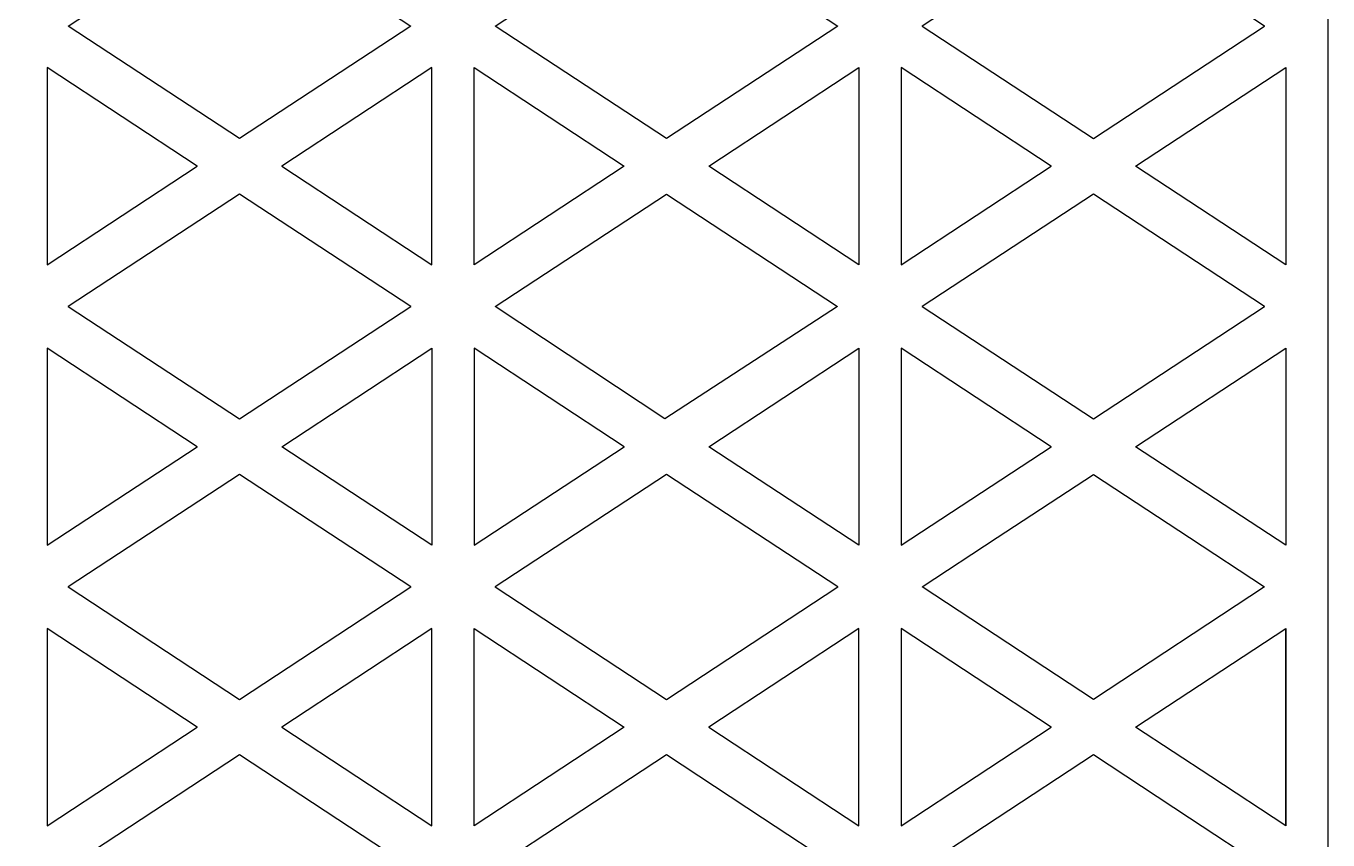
# Model space of a CAD drawing. Header units: centimetres. Extents: x -127 to 127, y -127 to 127.
# Drawn here: x -90 to -34.5, y -34.7 to 0 of the extents above; entities that cross this region are included whole.
import ezdxf

# ---------------------------------------------------------------- set-up
doc = ezdxf.new("R2010")
doc.units = ezdxf.units.CM
doc.header["$MEASUREMENT"] = 0
doc.layers.add('layer 1', color=7, linetype='Continuous')

msp = doc.modelspace()

# ---------------------------------------------------------------- linework, layer by layer
at = {"layer": 'layer 1', "color": 114}
for points, knots in [([(-53.56525, -120.75781), (-53.56525, -120.75781), (-49.46533, -123.45153), (-49.46533, -123.45153), (-49.46533, -123.45153), (-49.46533, -123.45153), (-44.46525, -126.73654), (-44.46525, -126.73654), (-44.46525, -126.73654), (-44.46525, -126.73654), (-39.46517, -123.45153), (-39.46517, -123.45153), (-39.46517, -123.45153), (-39.46517, -123.45153), (-34.46525, -120.16652), (-34.46525, -120.16652), (-34.46525, -120.16652), (-34.46525, -120.16652), (-34.46525, -113.59651), (-34.46525, -113.59651), (-34.46525, -113.59651), (-34.46525, -113.59651), (-34.46525, -107.02649), (-34.46525, -107.02649), (-34.46525, -107.02649), (-34.46525, -107.02649), (-34.46525, 120.16648), (-34.46525, 120.16648), (-34.46525, 120.16648), (-34.46525, 120.16648), (-44.46525, 126.7365), (-44.46525, 126.7365), (-44.46525, 126.7365), (-44.46525, 126.7365), (-49.46533, 123.45149), (-49.46533, 123.45149), (-49.46533, 123.45149), (-49.46533, 123.45149), (-53.56523, 120.75779), (-53.56523, 120.75779), (-53.56523, 120.75779), (-53.56523, 120.75779), (-62.66525, 126.73651), (-62.66525, 126.73651), (-62.66525, 126.73651), (-62.66525, 126.73651), (-71.76524, 120.7578), (-71.76524, 120.7578), (-71.76524, 120.7578), (-71.76524, 120.7578), (-80.86525, 126.73652), (-80.86525, 126.73652), (-80.86525, 126.73652), (-80.86525, 126.73652), (-89.96525, 120.75781), (-89.96525, 120.75781), (-89.96525, 120.75781), (-89.96525, 120.75781), (-99.06525, 126.73653), (-99.06525, 126.73653), (-99.06525, 126.73653), (-99.06525, 126.73653), (-108.16524, 120.75782), (-108.16524, 120.75782), (-108.16524, 120.75782), (-108.16524, 120.75782), (-117.26525, 126.73654), (-117.26525, 126.73654), (-117.26525, 126.73654), (-117.26525, 126.73654), (-127.26525, 120.16652), (-127.26525, 120.16652), (-127.26525, 120.16652), (-127.26525, 120.16652), (-127.26525, -120.16648), (-127.26525, -120.16648), (-127.26525, -120.16648), (-127.26525, -120.16648), (-117.26525, -126.7365), (-117.26525, -126.7365), (-117.26525, -126.7365), (-117.26525, -126.7365), (-108.16524, -120.75779), (-108.16524, -120.75779), (-108.16524, -120.75779), (-108.16524, -120.75779), (-99.06525, -126.73651), (-99.06525, -126.73651), (-99.06525, -126.73651), (-99.06525, -126.73651), (-89.96524, -120.7578), (-89.96524, -120.7578), (-89.96524, -120.7578), (-89.96524, -120.7578), (-80.86525, -126.73652), (-80.86525, -126.73652), (-80.86525, -126.73652), (-80.86525, -126.73652), (-71.76524, -120.75781), (-71.76524, -120.75781), (-71.76524, -120.75781), (-71.76524, -120.75781), (-67.66533, -123.45152), (-67.66533, -123.45152), (-67.66533, -123.45152), (-67.66533, -123.45152), (-62.66525, -126.73653), (-62.66525, -126.73653), (-62.66525, -126.73653), (-62.66525, -126.73653), (-57.66517, -123.45152), (-57.66517, -123.45152), (-57.66517, -123.45152), (-57.66517, -123.45152), (-53.56527, -120.75783), (-53.56527, -120.75783), (-53.56527, -120.75783), (-53.56527, -120.75783), (-53.56525, -120.75781), (-53.56525, -120.75781)], [0, 0, 0, 0, 0.03225806, 0.03225806, 0.03225806, 0.03225806, 0.06451613, 0.06451613, 0.06451613, 0.06451613, 0.09677419, 0.09677419, 0.09677419, 0.09677419, 0.12903226, 0.12903226, 0.12903226, 0.12903226, 0.16129032, 0.16129032, 0.16129032, 0.16129032, 0.19354839, 0.19354839, 0.19354839, 0.19354839, 0.22580645, 0.22580645, 0.22580645, 0.22580645, 0.25806452, 0.25806452, 0.25806452, 0.25806452, 0.29032258, 0.29032258, 0.29032258, 0.29032258, 0.32258065, 0.32258065, 0.32258065, 0.32258065, 0.35483871, 0.35483871, 0.35483871, 0.35483871, 0.38709677, 0.38709677, 0.38709677, 0.38709677, 0.41935484, 0.41935484, 0.41935484, 0.41935484, 0.4516129, 0.4516129, 0.4516129, 0.4516129, 0.48387097, 0.48387097, 0.48387097, 0.48387097, 0.51612903, 0.51612903, 0.51612903, 0.51612903, 0.5483871, 0.5483871, 0.5483871, 0.5483871, 0.58064516, 0.58064516, 0.58064516, 0.58064516, 0.61290323, 0.61290323, 0.61290323, 0.61290323, 0.64516129, 0.64516129, 0.64516129, 0.64516129, 0.67741935, 0.67741935, 0.67741935, 0.67741935, 0.70967742, 0.70967742, 0.70967742, 0.70967742, 0.74193548, 0.74193548, 0.74193548, 0.74193548, 0.77419355, 0.77419355, 0.77419355, 0.77419355, 0.80645161, 0.80645161, 0.80645161, 0.80645161, 0.83870968, 0.83870968, 0.83870968, 0.83870968, 0.87096774, 0.87096774, 0.87096774, 0.87096774, 0.90322581, 0.90322581, 0.90322581, 0.90322581, 0.93548387, 0.93548387, 0.93548387, 0.93548387, 1, 1, 1, 1]), ([(-88.16663, 0.00001), (-88.16663, 0.00001), (-80.86525, -4.79701), (-80.86525, -4.79701), (-80.86525, -4.79701), (-80.86525, -4.79701), (-73.56386, 0.00001), (-73.56386, 0.00001), (-73.56386, 0.00001), (-73.56386, 0.00001), (-80.86525, 4.79701), (-80.86525, 4.79701), (-80.86525, 4.79701), (-80.86525, 4.79701), (-88.16663, 0.00001), (-88.16663, 0.00001)], [0, 0, 0, 0, 0.2, 0.2, 0.2, 0.2, 0.4, 0.4, 0.4, 0.4, 0.6, 0.6, 0.6, 0.6, 1, 1, 1, 1]), ([(-69.96663, 0), (-69.96663, 0), (-62.66525, -4.79702), (-62.66525, -4.79702), (-62.66525, -4.79702), (-62.66525, -4.79702), (-55.36386, 0.00001), (-55.36386, 0.00001), (-55.36386, 0.00001), (-55.36386, 0.00001), (-62.66525, 4.797), (-62.66525, 4.797), (-62.66525, 4.797), (-62.66525, 4.797), (-69.96663, 0), (-69.96663, 0)], [0, 0, 0, 0, 0.2, 0.2, 0.2, 0.2, 0.4, 0.4, 0.4, 0.4, 0.6, 0.6, 0.6, 0.6, 1, 1, 1, 1]), ([(-51.76664, -0.00002), (-51.76664, -0.00002), (-44.46525, 4.79699), (-44.46525, 4.79699), (-44.46525, 4.79699), (-44.46525, 4.79699), (-37.16386, -0.00001), (-37.16386, -0.00001), (-37.16386, -0.00001), (-37.16386, -0.00001), (-44.46525, -4.79703), (-44.46525, -4.79703), (-44.46525, -4.79703), (-44.46525, -4.79703), (-51.76664, -0.00002), (-51.76664, -0.00002)], [0, 0, 0, 0, 0.2, 0.2, 0.2, 0.2, 0.4, 0.4, 0.4, 0.4, 0.6, 0.6, 0.6, 0.6, 1, 1, 1, 1]), ([(-89.06525, -1.77481), (-89.06525, -1.77481), (-82.66528, -5.97961), (-82.66528, -5.97961), (-82.66528, -5.97961), (-82.66528, -5.97961), (-89.06525, -10.18441), (-89.06525, -10.18441), (-89.06525, -10.18441), (-89.06525, -10.18441), (-89.06525, -1.77481), (-89.06525, -1.77481)], [0, 0, 0, 0, 0.25, 0.25, 0.25, 0.25, 0.5, 0.5, 0.5, 0.5, 1, 1, 1, 1]), ([(-79.06523, -5.97961), (-79.06523, -5.97961), (-72.66525, -1.77483), (-72.66525, -1.77483), (-72.66525, -1.77483), (-72.66525, -1.77483), (-72.66524, -10.1844), (-72.66524, -10.1844), (-72.66524, -10.1844), (-72.66524, -10.1844), (-79.06523, -5.97961), (-79.06523, -5.97961)], [0, 0, 0, 0, 0.25, 0.25, 0.25, 0.25, 0.5, 0.5, 0.5, 0.5, 1, 1, 1, 1]), ([(-70.86525, -1.77483), (-70.86525, -1.77483), (-70.86525, -10.18441), (-70.86525, -10.18441), (-70.86525, -10.18441), (-70.86525, -10.18441), (-64.46528, -5.97962), (-64.46528, -5.97962), (-64.46528, -5.97962), (-64.46528, -5.97962), (-70.86525, -1.77483), (-70.86525, -1.77483)], [0, 0, 0, 0, 0.25, 0.25, 0.25, 0.25, 0.5, 0.5, 0.5, 0.5, 1, 1, 1, 1]), ([(-54.46525, -10.18441), (-54.46525, -10.18441), (-54.46525, -1.77483), (-54.46525, -1.77483), (-54.46525, -1.77483), (-54.46525, -1.77483), (-60.86522, -5.97961), (-60.86522, -5.97961), (-60.86522, -5.97961), (-60.86522, -5.97961), (-54.46525, -10.18441), (-54.46525, -10.18441)], [0, 0, 0, 0, 0.25, 0.25, 0.25, 0.25, 0.5, 0.5, 0.5, 0.5, 1, 1, 1, 1]), ([(-52.66525, -10.18443), (-52.66525, -10.18443), (-52.66525, -1.77485), (-52.66525, -1.77485), (-52.66525, -1.77485), (-52.66525, -1.77485), (-46.26528, -5.97963), (-46.26528, -5.97963), (-46.26528, -5.97963), (-46.26528, -5.97963), (-52.66525, -10.18443), (-52.66525, -10.18443)], [0, 0, 0, 0, 0.25, 0.25, 0.25, 0.25, 0.5, 0.5, 0.5, 0.5, 1, 1, 1, 1]), ([(-42.66521, -5.97963), (-42.66521, -5.97963), (-36.26524, -10.18442), (-36.26524, -10.18442), (-36.26524, -10.18442), (-36.26524, -10.18442), (-36.26525, -1.77484), (-36.26525, -1.77484), (-36.26525, -1.77484), (-36.26525, -1.77484), (-42.66521, -5.97963), (-42.66521, -5.97963)], [0, 0, 0, 0, 0.25, 0.25, 0.25, 0.25, 0.5, 0.5, 0.5, 0.5, 1, 1, 1, 1]), ([(-88.1639, -11.95742), (-88.1639, -11.95742), (-80.86525, -7.16222), (-80.86525, -7.16222), (-80.86525, -7.16222), (-80.86525, -7.16222), (-73.56661, -11.95743), (-73.56661, -11.95743), (-73.56661, -11.95743), (-73.56661, -11.95743), (-80.86525, -16.75264), (-80.86525, -16.75264), (-80.86525, -16.75264), (-80.86525, -16.75264), (-88.1639, -11.95742), (-88.1639, -11.95742)], [0, 0, 0, 0, 0.2, 0.2, 0.2, 0.2, 0.4, 0.4, 0.4, 0.4, 0.6, 0.6, 0.6, 0.6, 1, 1, 1, 1]), ([(-55.36661, -11.95744), (-55.36661, -11.95744), (-62.66525, -7.16223), (-62.66525, -7.16223), (-62.66525, -7.16223), (-62.66525, -7.16223), (-69.96389, -11.95743), (-69.96389, -11.95743), (-69.96389, -11.95743), (-69.96389, -11.95743), (-62.72733, -16.7429), (-62.72733, -16.7429), (-62.72733, -16.7429), (-62.72733, -16.7429), (-55.36661, -11.95744), (-55.36661, -11.95744)], [0, 0, 0, 0, 0.2, 0.2, 0.2, 0.2, 0.4, 0.4, 0.4, 0.4, 0.6, 0.6, 0.6, 0.6, 1, 1, 1, 1]), ([(-37.1666, -11.95744), (-37.1666, -11.95744), (-44.46525, -16.75266), (-44.46525, -16.75266), (-44.46525, -16.75266), (-44.46525, -16.75266), (-51.7639, -11.95745), (-51.7639, -11.95745), (-51.7639, -11.95745), (-51.7639, -11.95745), (-44.46525, -7.16224), (-44.46525, -7.16224), (-44.46525, -7.16224), (-44.46525, -7.16224), (-37.1666, -11.95744), (-37.1666, -11.95744)], [0, 0, 0, 0, 0.2, 0.2, 0.2, 0.2, 0.4, 0.4, 0.4, 0.4, 0.6, 0.6, 0.6, 0.6, 1, 1, 1, 1]), ([(-82.66527, -17.93524), (-82.66527, -17.93524), (-89.06525, -22.14004), (-89.06525, -22.14004), (-89.06525, -22.14004), (-89.06525, -22.14004), (-89.06524, -13.73044), (-89.06524, -13.73044), (-89.06524, -13.73044), (-89.06524, -13.73044), (-82.66527, -17.93524), (-82.66527, -17.93524)], [0, 0, 0, 0, 0.25, 0.25, 0.25, 0.25, 0.5, 0.5, 0.5, 0.5, 1, 1, 1, 1]), ([(-72.66524, -22.14003), (-72.66524, -22.14003), (-72.66525, -13.73045), (-72.66525, -13.73045), (-72.66525, -13.73045), (-72.66525, -13.73045), (-79.0652, -17.93523), (-79.0652, -17.93523), (-79.0652, -17.93523), (-79.0652, -17.93523), (-72.66524, -22.14003), (-72.66524, -22.14003)], [0, 0, 0, 0, 0.25, 0.25, 0.25, 0.25, 0.5, 0.5, 0.5, 0.5, 1, 1, 1, 1]), ([(-70.86525, -22.14005), (-70.86525, -22.14005), (-70.86525, -13.73045), (-70.86525, -13.73045), (-70.86525, -13.73045), (-70.86525, -13.73045), (-64.46528, -17.93525), (-64.46528, -17.93525), (-64.46528, -17.93525), (-64.46528, -17.93525), (-70.86525, -22.14005), (-70.86525, -22.14005)], [0, 0, 0, 0, 0.25, 0.25, 0.25, 0.25, 0.5, 0.5, 0.5, 0.5, 1, 1, 1, 1]), ([(-54.46525, -13.73045), (-54.46525, -13.73045), (-60.8652, -17.93525), (-60.8652, -17.93525), (-60.8652, -17.93525), (-60.8652, -17.93525), (-54.46525, -22.14004), (-54.46525, -22.14004), (-54.46525, -22.14004), (-54.46525, -22.14004), (-54.46525, -13.73045), (-54.46525, -13.73045)], [0, 0, 0, 0, 0.25, 0.25, 0.25, 0.25, 0.5, 0.5, 0.5, 0.5, 1, 1, 1, 1]), ([(-52.66525, -13.73048), (-52.66525, -13.73048), (-46.26528, -17.93526), (-46.26528, -17.93526), (-46.26528, -17.93526), (-46.26528, -17.93526), (-52.66525, -22.14006), (-52.66525, -22.14006), (-52.66525, -22.14006), (-52.66525, -22.14006), (-52.66525, -13.73048), (-52.66525, -13.73048)], [0, 0, 0, 0, 0.25, 0.25, 0.25, 0.25, 0.5, 0.5, 0.5, 0.5, 1, 1, 1, 1]), ([(-36.26524, -22.14005), (-36.26524, -22.14005), (-36.26526, -13.73047), (-36.26526, -13.73047), (-36.26526, -13.73047), (-36.26526, -13.73047), (-42.66521, -17.93525), (-42.66521, -17.93525), (-42.66521, -17.93525), (-42.66521, -17.93525), (-36.26524, -22.14005), (-36.26524, -22.14005)], [0, 0, 0, 0, 0.25, 0.25, 0.25, 0.25, 0.5, 0.5, 0.5, 0.5, 1, 1, 1, 1]), ([(-88.16663, -23.91485), (-88.16663, -23.91485), (-80.86525, -19.11785), (-80.86525, -19.11785), (-80.86525, -19.11785), (-80.86525, -19.11785), (-73.56386, -23.91486), (-73.56386, -23.91486), (-73.56386, -23.91486), (-73.56386, -23.91486), (-80.86525, -28.71187), (-80.86525, -28.71187), (-80.86525, -28.71187), (-80.86525, -28.71187), (-88.16663, -23.91485), (-88.16663, -23.91485)], [0, 0, 0, 0, 0.2, 0.2, 0.2, 0.2, 0.4, 0.4, 0.4, 0.4, 0.6, 0.6, 0.6, 0.6, 1, 1, 1, 1]), ([(-55.36386, -23.91486), (-55.36386, -23.91486), (-62.66525, -28.71188), (-62.66525, -28.71188), (-62.66525, -28.71188), (-62.66525, -28.71188), (-69.96664, -23.91487), (-69.96664, -23.91487), (-69.96664, -23.91487), (-69.96664, -23.91487), (-62.66525, -19.11786), (-62.66525, -19.11786), (-62.66525, -19.11786), (-62.66525, -19.11786), (-55.36386, -23.91486), (-55.36386, -23.91486)], [0, 0, 0, 0, 0.2, 0.2, 0.2, 0.2, 0.4, 0.4, 0.4, 0.4, 0.6, 0.6, 0.6, 0.6, 1, 1, 1, 1]), ([(-37.16386, -23.91488), (-37.16386, -23.91488), (-40.36518, -21.81157), (-40.36518, -21.81157), (-40.36518, -21.81157), (-40.36518, -21.81157), (-44.46525, -19.11787), (-44.46525, -19.11787), (-44.46525, -19.11787), (-44.46525, -19.11787), (-48.56532, -21.81157), (-48.56532, -21.81157), (-48.56532, -21.81157), (-48.56532, -21.81157), (-51.76663, -23.91487), (-51.76663, -23.91487), (-51.76663, -23.91487), (-51.76663, -23.91487), (-44.46525, -28.71189), (-44.46525, -28.71189), (-44.46525, -28.71189), (-44.46525, -28.71189), (-37.16386, -23.91488), (-37.16386, -23.91488)], [0, 0, 0, 0, 0.14285714, 0.14285714, 0.14285714, 0.14285714, 0.28571429, 0.28571429, 0.28571429, 0.28571429, 0.42857143, 0.42857143, 0.42857143, 0.42857143, 0.57142857, 0.57142857, 0.57142857, 0.57142857, 0.71428571, 0.71428571, 0.71428571, 0.71428571, 1, 1, 1, 1]), ([(-89.06526, -34.09927), (-89.06526, -34.09927), (-89.06525, -25.68968), (-89.06525, -25.68968), (-89.06525, -25.68968), (-89.06525, -25.68968), (-82.66529, -29.89447), (-82.66529, -29.89447), (-82.66529, -29.89447), (-82.66529, -29.89447), (-89.06526, -34.09927), (-89.06526, -34.09927)], [0, 0, 0, 0, 0.25, 0.25, 0.25, 0.25, 0.5, 0.5, 0.5, 0.5, 1, 1, 1, 1]), ([(-79.06522, -29.89448), (-79.06522, -29.89448), (-72.66525, -25.68969), (-72.66525, -25.68969), (-72.66525, -25.68969), (-72.66525, -25.68969), (-72.66524, -34.09926), (-72.66524, -34.09926), (-72.66524, -34.09926), (-72.66524, -34.09926), (-79.06522, -29.89448), (-79.06522, -29.89448)], [0, 0, 0, 0, 0.25, 0.25, 0.25, 0.25, 0.5, 0.5, 0.5, 0.5, 1, 1, 1, 1]), ([(-70.86525, -34.09928), (-70.86525, -34.09928), (-64.46527, -29.89447), (-64.46527, -29.89447), (-64.46527, -29.89447), (-64.46527, -29.89447), (-70.86525, -25.68968), (-70.86525, -25.68968), (-70.86525, -25.68968), (-70.86525, -25.68968), (-70.86525, -34.09928), (-70.86525, -34.09928)], [0, 0, 0, 0, 0.25, 0.25, 0.25, 0.25, 0.5, 0.5, 0.5, 0.5, 1, 1, 1, 1]), ([(-54.46525, -34.09927), (-54.46525, -34.09927), (-57.66517, -31.99689), (-57.66517, -31.99689), (-57.66517, -31.99689), (-57.66517, -31.99689), (-60.86523, -29.89448), (-60.86523, -29.89448), (-60.86523, -29.89448), (-60.86523, -29.89448), (-57.66517, -27.79208), (-57.66517, -27.79208), (-57.66517, -27.79208), (-57.66517, -27.79208), (-54.46525, -25.6897), (-54.46525, -25.6897), (-54.46525, -25.6897), (-54.46525, -25.6897), (-54.46525, -34.09927), (-54.46525, -34.09927)], [0, 0, 0, 0, 0.16666667, 0.16666667, 0.16666667, 0.16666667, 0.33333333, 0.33333333, 0.33333333, 0.33333333, 0.5, 0.5, 0.5, 0.5, 0.66666667, 0.66666667, 0.66666667, 0.66666667, 1, 1, 1, 1]), ([(-46.26527, -29.89448), (-46.26527, -29.89448), (-52.66525, -34.09928), (-52.66525, -34.09928), (-52.66525, -34.09928), (-52.66525, -34.09928), (-52.66525, -25.68971), (-52.66525, -25.68971), (-52.66525, -25.68971), (-52.66525, -25.68971), (-46.26527, -29.89448), (-46.26527, -29.89448)], [0, 0, 0, 0, 0.25, 0.25, 0.25, 0.25, 0.5, 0.5, 0.5, 0.5, 1, 1, 1, 1]), ([(-36.26525, -25.6897), (-36.26525, -25.6897), (-42.6652, -29.89448), (-42.6652, -29.89448), (-42.6652, -29.89448), (-42.6652, -29.89448), (-39.46517, -31.9969), (-39.46517, -31.9969), (-39.46517, -31.9969), (-39.46517, -31.9969), (-36.26525, -34.09928), (-36.26525, -34.09928), (-36.26525, -34.09928), (-36.26525, -34.09928), (-36.26525, -25.6897), (-36.26525, -25.6897)], [0, 0, 0, 0, 0.2, 0.2, 0.2, 0.2, 0.4, 0.4, 0.4, 0.4, 0.6, 0.6, 0.6, 0.6, 1, 1, 1, 1]), ([(-36.26525, -25.68971), (-36.26525, -25.68971), (-36.26525, -29.89269), (-36.26525, -29.89269), (-36.26525, -29.89269), (-36.26525, -29.89269), (-36.26525, -34.09929), (-36.26525, -34.09929), (-36.26525, -34.09929), (-36.26525, -34.09929), (-36.26525, -25.68971), (-36.26525, -25.68971)], [0, 0, 0, 0, 0.25, 0.25, 0.25, 0.25, 0.5, 0.5, 0.5, 0.5, 1, 1, 1, 1]), ([(-88.1639, -35.87228), (-88.1639, -35.87228), (-80.86525, -31.07708), (-80.86525, -31.07708), (-80.86525, -31.07708), (-80.86525, -31.07708), (-73.5666, -35.87228), (-73.5666, -35.87228), (-73.5666, -35.87228), (-73.5666, -35.87228), (-80.86525, -40.6675), (-80.86525, -40.6675), (-80.86525, -40.6675), (-80.86525, -40.6675), (-88.1639, -35.87228), (-88.1639, -35.87228)], [0, 0, 0, 0, 0.2, 0.2, 0.2, 0.2, 0.4, 0.4, 0.4, 0.4, 0.6, 0.6, 0.6, 0.6, 1, 1, 1, 1]), ([(-69.96389, -35.87229), (-69.96389, -35.87229), (-66.76532, -33.77079), (-66.76532, -33.77079), (-66.76532, -33.77079), (-66.76532, -33.77079), (-62.66525, -31.07709), (-62.66525, -31.07709), (-62.66525, -31.07709), (-62.66525, -31.07709), (-58.56518, -33.77079), (-58.56518, -33.77079), (-58.56518, -33.77079), (-58.56518, -33.77079), (-55.3666, -35.8723), (-55.3666, -35.8723), (-55.3666, -35.8723), (-55.3666, -35.8723), (-58.56518, -37.97381), (-58.56518, -37.97381), (-58.56518, -37.97381), (-58.56518, -37.97381), (-62.66525, -40.66751), (-62.66525, -40.66751), (-62.66525, -40.66751), (-62.66525, -40.66751), (-66.76532, -37.97381), (-66.76532, -37.97381), (-66.76532, -37.97381), (-66.76532, -37.97381), (-69.96389, -35.87229), (-69.96389, -35.87229)], [0, 0, 0, 0, 0.11111111, 0.11111111, 0.11111111, 0.11111111, 0.22222222, 0.22222222, 0.22222222, 0.22222222, 0.33333333, 0.33333333, 0.33333333, 0.33333333, 0.44444444, 0.44444444, 0.44444444, 0.44444444, 0.55555556, 0.55555556, 0.55555556, 0.55555556, 0.66666667, 0.66666667, 0.66666667, 0.66666667, 0.77777778, 0.77777778, 0.77777778, 0.77777778, 1, 1, 1, 1]), ([(-51.76388, -35.8723), (-51.76388, -35.8723), (-48.56532, -33.7708), (-48.56532, -33.7708), (-48.56532, -33.7708), (-48.56532, -33.7708), (-44.46525, -31.0771), (-44.46525, -31.0771), (-44.46525, -31.0771), (-44.46525, -31.0771), (-40.36518, -33.7708), (-40.36518, -33.7708), (-40.36518, -33.7708), (-40.36518, -33.7708), (-37.1666, -35.87231), (-37.1666, -35.87231), (-37.1666, -35.87231), (-37.1666, -35.87231), (-40.36518, -37.97382), (-40.36518, -37.97382), (-40.36518, -37.97382), (-40.36518, -37.97382), (-44.46525, -40.66752), (-44.46525, -40.66752), (-44.46525, -40.66752), (-44.46525, -40.66752), (-48.56532, -37.97382), (-48.56532, -37.97382), (-48.56532, -37.97382), (-48.56532, -37.97382), (-51.76388, -35.8723), (-51.76388, -35.8723)], [0, 0, 0, 0, 0.11111111, 0.11111111, 0.11111111, 0.11111111, 0.22222222, 0.22222222, 0.22222222, 0.22222222, 0.33333333, 0.33333333, 0.33333333, 0.33333333, 0.44444444, 0.44444444, 0.44444444, 0.44444444, 0.55555556, 0.55555556, 0.55555556, 0.55555556, 0.66666667, 0.66666667, 0.66666667, 0.66666667, 0.77777778, 0.77777778, 0.77777778, 0.77777778, 1, 1, 1, 1])]:
    msp.add_open_spline(points, degree=3, knots=knots, dxfattribs=at)
at = {"layer": 'layer 1', "color": 250, "lineweight": 9}
for points, knots in [([(-53.56525, -120.75781), (-53.56525, -120.75781), (-49.46533, -123.45153), (-49.46533, -123.45153), (-49.46533, -123.45153), (-49.46533, -123.45153), (-44.46525, -126.73654), (-44.46525, -126.73654), (-44.46525, -126.73654), (-44.46525, -126.73654), (-39.46517, -123.45153), (-39.46517, -123.45153), (-39.46517, -123.45153), (-39.46517, -123.45153), (-34.46525, -120.16652), (-34.46525, -120.16652), (-34.46525, -120.16652), (-34.46525, -120.16652), (-34.46525, -113.59651), (-34.46525, -113.59651), (-34.46525, -113.59651), (-34.46525, -113.59651), (-34.46525, -107.02649), (-34.46525, -107.02649), (-34.46525, -107.02649), (-34.46525, -107.02649), (-34.46525, 120.16648), (-34.46525, 120.16648), (-34.46525, 120.16648), (-34.46525, 120.16648), (-44.46525, 126.7365), (-44.46525, 126.7365), (-44.46525, 126.7365), (-44.46525, 126.7365), (-49.46533, 123.45149), (-49.46533, 123.45149), (-49.46533, 123.45149), (-49.46533, 123.45149), (-53.56523, 120.75779), (-53.56523, 120.75779), (-53.56523, 120.75779), (-53.56523, 120.75779), (-62.66525, 126.73651), (-62.66525, 126.73651), (-62.66525, 126.73651), (-62.66525, 126.73651), (-71.76524, 120.7578), (-71.76524, 120.7578), (-71.76524, 120.7578), (-71.76524, 120.7578), (-80.86525, 126.73652), (-80.86525, 126.73652), (-80.86525, 126.73652), (-80.86525, 126.73652), (-89.96525, 120.75781), (-89.96525, 120.75781), (-89.96525, 120.75781), (-89.96525, 120.75781), (-99.06525, 126.73653), (-99.06525, 126.73653), (-99.06525, 126.73653), (-99.06525, 126.73653), (-108.16524, 120.75782), (-108.16524, 120.75782), (-108.16524, 120.75782), (-108.16524, 120.75782), (-117.26525, 126.73654), (-117.26525, 126.73654), (-117.26525, 126.73654), (-117.26525, 126.73654), (-127.26525, 120.16652), (-127.26525, 120.16652), (-127.26525, 120.16652), (-127.26525, 120.16652), (-127.26525, -120.16648), (-127.26525, -120.16648), (-127.26525, -120.16648), (-127.26525, -120.16648), (-117.26525, -126.7365), (-117.26525, -126.7365), (-117.26525, -126.7365), (-117.26525, -126.7365), (-108.16524, -120.75779), (-108.16524, -120.75779), (-108.16524, -120.75779), (-108.16524, -120.75779), (-99.06525, -126.73651), (-99.06525, -126.73651), (-99.06525, -126.73651), (-99.06525, -126.73651), (-89.96524, -120.7578), (-89.96524, -120.7578), (-89.96524, -120.7578), (-89.96524, -120.7578), (-80.86525, -126.73652), (-80.86525, -126.73652), (-80.86525, -126.73652), (-80.86525, -126.73652), (-71.76524, -120.75781), (-71.76524, -120.75781), (-71.76524, -120.75781), (-71.76524, -120.75781), (-67.66533, -123.45152), (-67.66533, -123.45152), (-67.66533, -123.45152), (-67.66533, -123.45152), (-62.66525, -126.73653), (-62.66525, -126.73653), (-62.66525, -126.73653), (-62.66525, -126.73653), (-57.66517, -123.45152), (-57.66517, -123.45152), (-57.66517, -123.45152), (-57.66517, -123.45152), (-53.56527, -120.75783), (-53.56527, -120.75783)], [0, 0, 0, 0, 0.03333333, 0.03333333, 0.03333333, 0.03333333, 0.06666667, 0.06666667, 0.06666667, 0.06666667, 0.1, 0.1, 0.1, 0.1, 0.13333333, 0.13333333, 0.13333333, 0.13333333, 0.16666667, 0.16666667, 0.16666667, 0.16666667, 0.2, 0.2, 0.2, 0.2, 0.23333333, 0.23333333, 0.23333333, 0.23333333, 0.26666667, 0.26666667, 0.26666667, 0.26666667, 0.3, 0.3, 0.3, 0.3, 0.33333333, 0.33333333, 0.33333333, 0.33333333, 0.36666667, 0.36666667, 0.36666667, 0.36666667, 0.4, 0.4, 0.4, 0.4, 0.43333333, 0.43333333, 0.43333333, 0.43333333, 0.46666667, 0.46666667, 0.46666667, 0.46666667, 0.5, 0.5, 0.5, 0.5, 0.53333333, 0.53333333, 0.53333333, 0.53333333, 0.56666667, 0.56666667, 0.56666667, 0.56666667, 0.6, 0.6, 0.6, 0.6, 0.63333333, 0.63333333, 0.63333333, 0.63333333, 0.66666667, 0.66666667, 0.66666667, 0.66666667, 0.7, 0.7, 0.7, 0.7, 0.73333333, 0.73333333, 0.73333333, 0.73333333, 0.76666667, 0.76666667, 0.76666667, 0.76666667, 0.8, 0.8, 0.8, 0.8, 0.83333333, 0.83333333, 0.83333333, 0.83333333, 0.86666667, 0.86666667, 0.86666667, 0.86666667, 0.9, 0.9, 0.9, 0.9, 0.93333333, 0.93333333, 0.93333333, 0.93333333, 1, 1, 1, 1]), ([(-88.16663, 0.00001), (-88.16663, 0.00001), (-80.86525, -4.79701), (-80.86525, -4.79701), (-80.86525, -4.79701), (-80.86525, -4.79701), (-73.56386, 0.00001), (-73.56386, 0.00001), (-73.56386, 0.00001), (-73.56386, 0.00001), (-80.86525, 4.79701), (-80.86525, 4.79701), (-80.86525, 4.79701), (-80.86525, 4.79701), (-88.16663, 0.00001), (-88.16663, 0.00001)], [0, 0, 0, 0, 0.2, 0.2, 0.2, 0.2, 0.4, 0.4, 0.4, 0.4, 0.6, 0.6, 0.6, 0.6, 1, 1, 1, 1]), ([(-69.96663, 0), (-69.96663, 0), (-62.66525, -4.79702), (-62.66525, -4.79702), (-62.66525, -4.79702), (-62.66525, -4.79702), (-55.36386, 0.00001), (-55.36386, 0.00001), (-55.36386, 0.00001), (-55.36386, 0.00001), (-62.66525, 4.797), (-62.66525, 4.797), (-62.66525, 4.797), (-62.66525, 4.797), (-69.96663, 0), (-69.96663, 0)], [0, 0, 0, 0, 0.2, 0.2, 0.2, 0.2, 0.4, 0.4, 0.4, 0.4, 0.6, 0.6, 0.6, 0.6, 1, 1, 1, 1]), ([(-51.76664, -0.00002), (-51.76664, -0.00002), (-44.46525, 4.79699), (-44.46525, 4.79699), (-44.46525, 4.79699), (-44.46525, 4.79699), (-37.16386, -0.00001), (-37.16386, -0.00001), (-37.16386, -0.00001), (-37.16386, -0.00001), (-44.46525, -4.79703), (-44.46525, -4.79703), (-44.46525, -4.79703), (-44.46525, -4.79703), (-51.76664, -0.00002), (-51.76664, -0.00002)], [0, 0, 0, 0, 0.2, 0.2, 0.2, 0.2, 0.4, 0.4, 0.4, 0.4, 0.6, 0.6, 0.6, 0.6, 1, 1, 1, 1]), ([(-89.06525, -1.77481), (-89.06525, -1.77481), (-82.66528, -5.97961), (-82.66528, -5.97961), (-82.66528, -5.97961), (-82.66528, -5.97961), (-89.06525, -10.18441), (-89.06525, -10.18441), (-89.06525, -10.18441), (-89.06525, -10.18441), (-89.06525, -1.77481), (-89.06525, -1.77481)], [0, 0, 0, 0, 0.25, 0.25, 0.25, 0.25, 0.5, 0.5, 0.5, 0.5, 1, 1, 1, 1]), ([(-79.06523, -5.97961), (-79.06523, -5.97961), (-72.66525, -1.77483), (-72.66525, -1.77483), (-72.66525, -1.77483), (-72.66525, -1.77483), (-72.66524, -10.1844), (-72.66524, -10.1844), (-72.66524, -10.1844), (-72.66524, -10.1844), (-79.06523, -5.97961), (-79.06523, -5.97961)], [0, 0, 0, 0, 0.25, 0.25, 0.25, 0.25, 0.5, 0.5, 0.5, 0.5, 1, 1, 1, 1]), ([(-70.86525, -1.77483), (-70.86525, -1.77483), (-70.86525, -10.18441), (-70.86525, -10.18441), (-70.86525, -10.18441), (-70.86525, -10.18441), (-64.46528, -5.97962), (-64.46528, -5.97962), (-64.46528, -5.97962), (-64.46528, -5.97962), (-70.86525, -1.77483), (-70.86525, -1.77483)], [0, 0, 0, 0, 0.25, 0.25, 0.25, 0.25, 0.5, 0.5, 0.5, 0.5, 1, 1, 1, 1]), ([(-54.46525, -10.18441), (-54.46525, -10.18441), (-54.46525, -1.77483), (-54.46525, -1.77483), (-54.46525, -1.77483), (-54.46525, -1.77483), (-60.86522, -5.97961), (-60.86522, -5.97961), (-60.86522, -5.97961), (-60.86522, -5.97961), (-54.46525, -10.18441), (-54.46525, -10.18441)], [0, 0, 0, 0, 0.25, 0.25, 0.25, 0.25, 0.5, 0.5, 0.5, 0.5, 1, 1, 1, 1]), ([(-52.66525, -10.18443), (-52.66525, -10.18443), (-52.66525, -1.77485), (-52.66525, -1.77485), (-52.66525, -1.77485), (-52.66525, -1.77485), (-46.26528, -5.97963), (-46.26528, -5.97963), (-46.26528, -5.97963), (-46.26528, -5.97963), (-52.66525, -10.18443), (-52.66525, -10.18443)], [0, 0, 0, 0, 0.25, 0.25, 0.25, 0.25, 0.5, 0.5, 0.5, 0.5, 1, 1, 1, 1]), ([(-42.66521, -5.97963), (-42.66521, -5.97963), (-36.26524, -10.18442), (-36.26524, -10.18442), (-36.26524, -10.18442), (-36.26524, -10.18442), (-36.26525, -1.77484), (-36.26525, -1.77484), (-36.26525, -1.77484), (-36.26525, -1.77484), (-42.66521, -5.97963), (-42.66521, -5.97963)], [0, 0, 0, 0, 0.25, 0.25, 0.25, 0.25, 0.5, 0.5, 0.5, 0.5, 1, 1, 1, 1]), ([(-88.1639, -11.95742), (-88.1639, -11.95742), (-80.86525, -7.16222), (-80.86525, -7.16222), (-80.86525, -7.16222), (-80.86525, -7.16222), (-73.56661, -11.95743), (-73.56661, -11.95743), (-73.56661, -11.95743), (-73.56661, -11.95743), (-80.86525, -16.75264), (-80.86525, -16.75264), (-80.86525, -16.75264), (-80.86525, -16.75264), (-88.1639, -11.95742), (-88.1639, -11.95742)], [0, 0, 0, 0, 0.2, 0.2, 0.2, 0.2, 0.4, 0.4, 0.4, 0.4, 0.6, 0.6, 0.6, 0.6, 1, 1, 1, 1]), ([(-55.36661, -11.95744), (-55.36661, -11.95744), (-62.66525, -7.16223), (-62.66525, -7.16223), (-62.66525, -7.16223), (-62.66525, -7.16223), (-69.96389, -11.95743), (-69.96389, -11.95743), (-69.96389, -11.95743), (-69.96389, -11.95743), (-62.72733, -16.7429), (-62.72733, -16.7429), (-62.72733, -16.7429), (-62.72733, -16.7429), (-55.36661, -11.95744), (-55.36661, -11.95744)], [0, 0, 0, 0, 0.2, 0.2, 0.2, 0.2, 0.4, 0.4, 0.4, 0.4, 0.6, 0.6, 0.6, 0.6, 1, 1, 1, 1]), ([(-37.1666, -11.95744), (-37.1666, -11.95744), (-44.46525, -16.75266), (-44.46525, -16.75266), (-44.46525, -16.75266), (-44.46525, -16.75266), (-51.7639, -11.95745), (-51.7639, -11.95745), (-51.7639, -11.95745), (-51.7639, -11.95745), (-44.46525, -7.16224), (-44.46525, -7.16224), (-44.46525, -7.16224), (-44.46525, -7.16224), (-37.1666, -11.95744), (-37.1666, -11.95744)], [0, 0, 0, 0, 0.2, 0.2, 0.2, 0.2, 0.4, 0.4, 0.4, 0.4, 0.6, 0.6, 0.6, 0.6, 1, 1, 1, 1]), ([(-82.66527, -17.93524), (-82.66527, -17.93524), (-89.06525, -22.14004), (-89.06525, -22.14004), (-89.06525, -22.14004), (-89.06525, -22.14004), (-89.06524, -13.73044), (-89.06524, -13.73044), (-89.06524, -13.73044), (-89.06524, -13.73044), (-82.66527, -17.93524), (-82.66527, -17.93524)], [0, 0, 0, 0, 0.25, 0.25, 0.25, 0.25, 0.5, 0.5, 0.5, 0.5, 1, 1, 1, 1]), ([(-72.66524, -22.14003), (-72.66524, -22.14003), (-72.66525, -13.73045), (-72.66525, -13.73045), (-72.66525, -13.73045), (-72.66525, -13.73045), (-79.0652, -17.93523), (-79.0652, -17.93523), (-79.0652, -17.93523), (-79.0652, -17.93523), (-72.66524, -22.14003), (-72.66524, -22.14003)], [0, 0, 0, 0, 0.25, 0.25, 0.25, 0.25, 0.5, 0.5, 0.5, 0.5, 1, 1, 1, 1]), ([(-70.86525, -22.14005), (-70.86525, -22.14005), (-70.86525, -13.73045), (-70.86525, -13.73045), (-70.86525, -13.73045), (-70.86525, -13.73045), (-64.46528, -17.93525), (-64.46528, -17.93525), (-64.46528, -17.93525), (-64.46528, -17.93525), (-70.86525, -22.14005), (-70.86525, -22.14005)], [0, 0, 0, 0, 0.25, 0.25, 0.25, 0.25, 0.5, 0.5, 0.5, 0.5, 1, 1, 1, 1]), ([(-54.46525, -13.73045), (-54.46525, -13.73045), (-60.8652, -17.93525), (-60.8652, -17.93525), (-60.8652, -17.93525), (-60.8652, -17.93525), (-54.46525, -22.14004), (-54.46525, -22.14004), (-54.46525, -22.14004), (-54.46525, -22.14004), (-54.46525, -13.73045), (-54.46525, -13.73045)], [0, 0, 0, 0, 0.25, 0.25, 0.25, 0.25, 0.5, 0.5, 0.5, 0.5, 1, 1, 1, 1]), ([(-52.66525, -13.73048), (-52.66525, -13.73048), (-46.26528, -17.93526), (-46.26528, -17.93526), (-46.26528, -17.93526), (-46.26528, -17.93526), (-52.66525, -22.14006), (-52.66525, -22.14006), (-52.66525, -22.14006), (-52.66525, -22.14006), (-52.66525, -13.73048), (-52.66525, -13.73048)], [0, 0, 0, 0, 0.25, 0.25, 0.25, 0.25, 0.5, 0.5, 0.5, 0.5, 1, 1, 1, 1]), ([(-36.26524, -22.14005), (-36.26524, -22.14005), (-36.26526, -13.73047), (-36.26526, -13.73047), (-36.26526, -13.73047), (-36.26526, -13.73047), (-42.66521, -17.93525), (-42.66521, -17.93525), (-42.66521, -17.93525), (-42.66521, -17.93525), (-36.26524, -22.14005), (-36.26524, -22.14005)], [0, 0, 0, 0, 0.25, 0.25, 0.25, 0.25, 0.5, 0.5, 0.5, 0.5, 1, 1, 1, 1]), ([(-88.16663, -23.91485), (-88.16663, -23.91485), (-80.86525, -19.11785), (-80.86525, -19.11785), (-80.86525, -19.11785), (-80.86525, -19.11785), (-73.56386, -23.91486), (-73.56386, -23.91486), (-73.56386, -23.91486), (-73.56386, -23.91486), (-80.86525, -28.71187), (-80.86525, -28.71187), (-80.86525, -28.71187), (-80.86525, -28.71187), (-88.16663, -23.91485), (-88.16663, -23.91485)], [0, 0, 0, 0, 0.2, 0.2, 0.2, 0.2, 0.4, 0.4, 0.4, 0.4, 0.6, 0.6, 0.6, 0.6, 1, 1, 1, 1]), ([(-55.36386, -23.91486), (-55.36386, -23.91486), (-62.66525, -28.71188), (-62.66525, -28.71188), (-62.66525, -28.71188), (-62.66525, -28.71188), (-69.96664, -23.91487), (-69.96664, -23.91487), (-69.96664, -23.91487), (-69.96664, -23.91487), (-62.66525, -19.11786), (-62.66525, -19.11786), (-62.66525, -19.11786), (-62.66525, -19.11786), (-55.36386, -23.91486), (-55.36386, -23.91486)], [0, 0, 0, 0, 0.2, 0.2, 0.2, 0.2, 0.4, 0.4, 0.4, 0.4, 0.6, 0.6, 0.6, 0.6, 1, 1, 1, 1]), ([(-37.16386, -23.91488), (-37.16386, -23.91488), (-40.36518, -21.81157), (-40.36518, -21.81157), (-40.36518, -21.81157), (-40.36518, -21.81157), (-44.46525, -19.11787), (-44.46525, -19.11787), (-44.46525, -19.11787), (-44.46525, -19.11787), (-48.56532, -21.81157), (-48.56532, -21.81157), (-48.56532, -21.81157), (-48.56532, -21.81157), (-51.76663, -23.91487), (-51.76663, -23.91487), (-51.76663, -23.91487), (-51.76663, -23.91487), (-44.46525, -28.71189), (-44.46525, -28.71189), (-44.46525, -28.71189), (-44.46525, -28.71189), (-37.16386, -23.91488), (-37.16386, -23.91488)], [0, 0, 0, 0, 0.14285714, 0.14285714, 0.14285714, 0.14285714, 0.28571429, 0.28571429, 0.28571429, 0.28571429, 0.42857143, 0.42857143, 0.42857143, 0.42857143, 0.57142857, 0.57142857, 0.57142857, 0.57142857, 0.71428571, 0.71428571, 0.71428571, 0.71428571, 1, 1, 1, 1]), ([(-89.06526, -34.09927), (-89.06526, -34.09927), (-89.06525, -25.68968), (-89.06525, -25.68968), (-89.06525, -25.68968), (-89.06525, -25.68968), (-82.66529, -29.89447), (-82.66529, -29.89447), (-82.66529, -29.89447), (-82.66529, -29.89447), (-89.06526, -34.09927), (-89.06526, -34.09927)], [0, 0, 0, 0, 0.25, 0.25, 0.25, 0.25, 0.5, 0.5, 0.5, 0.5, 1, 1, 1, 1]), ([(-79.06522, -29.89448), (-79.06522, -29.89448), (-72.66525, -25.68969), (-72.66525, -25.68969), (-72.66525, -25.68969), (-72.66525, -25.68969), (-72.66524, -34.09926), (-72.66524, -34.09926), (-72.66524, -34.09926), (-72.66524, -34.09926), (-79.06522, -29.89448), (-79.06522, -29.89448)], [0, 0, 0, 0, 0.25, 0.25, 0.25, 0.25, 0.5, 0.5, 0.5, 0.5, 1, 1, 1, 1]), ([(-70.86525, -34.09928), (-70.86525, -34.09928), (-64.46527, -29.89447), (-64.46527, -29.89447), (-64.46527, -29.89447), (-64.46527, -29.89447), (-70.86525, -25.68968), (-70.86525, -25.68968), (-70.86525, -25.68968), (-70.86525, -25.68968), (-70.86525, -34.09928), (-70.86525, -34.09928)], [0, 0, 0, 0, 0.25, 0.25, 0.25, 0.25, 0.5, 0.5, 0.5, 0.5, 1, 1, 1, 1]), ([(-54.46525, -34.09927), (-54.46525, -34.09927), (-57.66517, -31.99689), (-57.66517, -31.99689), (-57.66517, -31.99689), (-57.66517, -31.99689), (-60.86523, -29.89448), (-60.86523, -29.89448), (-60.86523, -29.89448), (-60.86523, -29.89448), (-57.66517, -27.79208), (-57.66517, -27.79208), (-57.66517, -27.79208), (-57.66517, -27.79208), (-54.46525, -25.6897), (-54.46525, -25.6897), (-54.46525, -25.6897), (-54.46525, -25.6897), (-54.46525, -34.09927), (-54.46525, -34.09927)], [0, 0, 0, 0, 0.16666667, 0.16666667, 0.16666667, 0.16666667, 0.33333333, 0.33333333, 0.33333333, 0.33333333, 0.5, 0.5, 0.5, 0.5, 0.66666667, 0.66666667, 0.66666667, 0.66666667, 1, 1, 1, 1]), ([(-46.26527, -29.89448), (-46.26527, -29.89448), (-52.66525, -34.09928), (-52.66525, -34.09928), (-52.66525, -34.09928), (-52.66525, -34.09928), (-52.66525, -25.68971), (-52.66525, -25.68971), (-52.66525, -25.68971), (-52.66525, -25.68971), (-46.26527, -29.89448), (-46.26527, -29.89448)], [0, 0, 0, 0, 0.25, 0.25, 0.25, 0.25, 0.5, 0.5, 0.5, 0.5, 1, 1, 1, 1]), ([(-36.26525, -25.6897), (-36.26525, -25.6897), (-42.6652, -29.89448), (-42.6652, -29.89448), (-42.6652, -29.89448), (-42.6652, -29.89448), (-39.46517, -31.9969), (-39.46517, -31.9969), (-39.46517, -31.9969), (-39.46517, -31.9969), (-36.26525, -34.09928), (-36.26525, -34.09928)], [0, 0, 0, 0, 0.25, 0.25, 0.25, 0.25, 0.5, 0.5, 0.5, 0.5, 1, 1, 1, 1]), ([(-36.26525, -25.68971), (-36.26525, -25.68971), (-36.26525, -29.89269), (-36.26525, -29.89269), (-36.26525, -29.89269), (-36.26525, -29.89269), (-36.26525, -34.09929), (-36.26525, -34.09929)], [0, 0, 0, 0, 0.33333333, 0.33333333, 0.33333333, 0.33333333, 1, 1, 1, 1]), ([(-88.1639, -35.87228), (-88.1639, -35.87228), (-80.86525, -31.07708), (-80.86525, -31.07708), (-80.86525, -31.07708), (-80.86525, -31.07708), (-73.5666, -35.87228), (-73.5666, -35.87228), (-73.5666, -35.87228), (-73.5666, -35.87228), (-80.86525, -40.6675), (-80.86525, -40.6675), (-80.86525, -40.6675), (-80.86525, -40.6675), (-88.1639, -35.87228), (-88.1639, -35.87228)], [0, 0, 0, 0, 0.2, 0.2, 0.2, 0.2, 0.4, 0.4, 0.4, 0.4, 0.6, 0.6, 0.6, 0.6, 1, 1, 1, 1]), ([(-69.96389, -35.87229), (-69.96389, -35.87229), (-66.76532, -33.77079), (-66.76532, -33.77079), (-66.76532, -33.77079), (-66.76532, -33.77079), (-62.66525, -31.07709), (-62.66525, -31.07709), (-62.66525, -31.07709), (-62.66525, -31.07709), (-58.56518, -33.77079), (-58.56518, -33.77079), (-58.56518, -33.77079), (-58.56518, -33.77079), (-55.3666, -35.8723), (-55.3666, -35.8723), (-55.3666, -35.8723), (-55.3666, -35.8723), (-58.56518, -37.97381), (-58.56518, -37.97381), (-58.56518, -37.97381), (-58.56518, -37.97381), (-62.66525, -40.66751), (-62.66525, -40.66751), (-62.66525, -40.66751), (-62.66525, -40.66751), (-66.76532, -37.97381), (-66.76532, -37.97381), (-66.76532, -37.97381), (-66.76532, -37.97381), (-69.96389, -35.87229), (-69.96389, -35.87229)], [0, 0, 0, 0, 0.11111111, 0.11111111, 0.11111111, 0.11111111, 0.22222222, 0.22222222, 0.22222222, 0.22222222, 0.33333333, 0.33333333, 0.33333333, 0.33333333, 0.44444444, 0.44444444, 0.44444444, 0.44444444, 0.55555556, 0.55555556, 0.55555556, 0.55555556, 0.66666667, 0.66666667, 0.66666667, 0.66666667, 0.77777778, 0.77777778, 0.77777778, 0.77777778, 1, 1, 1, 1]), ([(-51.76388, -35.8723), (-51.76388, -35.8723), (-48.56532, -33.7708), (-48.56532, -33.7708), (-48.56532, -33.7708), (-48.56532, -33.7708), (-44.46525, -31.0771), (-44.46525, -31.0771), (-44.46525, -31.0771), (-44.46525, -31.0771), (-40.36518, -33.7708), (-40.36518, -33.7708), (-40.36518, -33.7708), (-40.36518, -33.7708), (-37.1666, -35.87231), (-37.1666, -35.87231), (-37.1666, -35.87231), (-37.1666, -35.87231), (-40.36518, -37.97382), (-40.36518, -37.97382), (-40.36518, -37.97382), (-40.36518, -37.97382), (-44.46525, -40.66752), (-44.46525, -40.66752), (-44.46525, -40.66752), (-44.46525, -40.66752), (-48.56532, -37.97382), (-48.56532, -37.97382), (-48.56532, -37.97382), (-48.56532, -37.97382), (-51.76388, -35.8723), (-51.76388, -35.8723)], [0, 0, 0, 0, 0.11111111, 0.11111111, 0.11111111, 0.11111111, 0.22222222, 0.22222222, 0.22222222, 0.22222222, 0.33333333, 0.33333333, 0.33333333, 0.33333333, 0.44444444, 0.44444444, 0.44444444, 0.44444444, 0.55555556, 0.55555556, 0.55555556, 0.55555556, 0.66666667, 0.66666667, 0.66666667, 0.66666667, 0.77777778, 0.77777778, 0.77777778, 0.77777778, 1, 1, 1, 1])]:
    msp.add_open_spline(points, degree=3, knots=knots, dxfattribs=at)

doc.saveas('drawing.dxf')
